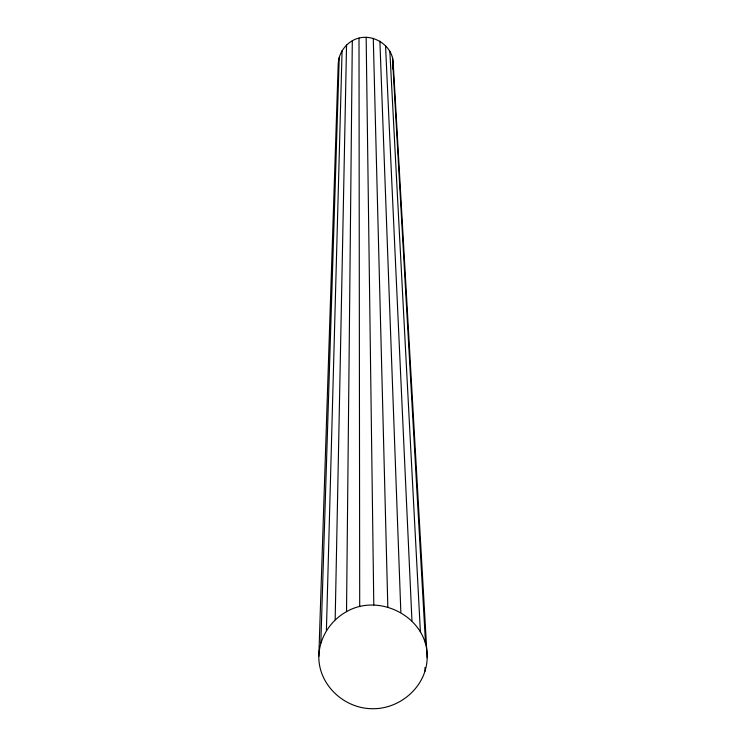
<?xml version="1.0" encoding="UTF-8"?>
<svg xmlns="http://www.w3.org/2000/svg" width="746" height="746" viewBox="0 0 746 746"><rect width="100%" height="100%" fill="white"/><g stroke="black" fill="none" stroke-linecap="round" stroke-linejoin="round"><path stroke-width="1.12" d="M318.822 656.312C319.372 637.718 330.357 620.644 346.526 611.655L352.308 40.769C369.68 30.437 394.177 44.629 393.319 64.967L427.178 657.711C426.675 686.283 400.294 709.325 372.217 708.7C344.176 708.635 318.43 684.875 318.822 656.312L338.208 64.212C338.498 54.57 343.962 45.571 352.308 40.769M335.168 619.786L346.536 45.03M326.403 630.445L342.078 50.625M320.827 642.912L339.243 57.172M392.722 68.986L393.319 64.967M346.526 611.655C380.05 592.24 428.474 617.921 427.178 657.711M392.489 57.899L425.574 644.255M424.903 667.595L425.089 671.092M389.841 51.288L420.38 631.657M385.542 45.571L411.951 620.775M379.9 41.151L400.844 612.354M373.28 38.326L387.827 606.974M366.155 37.3L373.793 605.015M359.003 38.13L359.703 606.61"/></g></svg>
